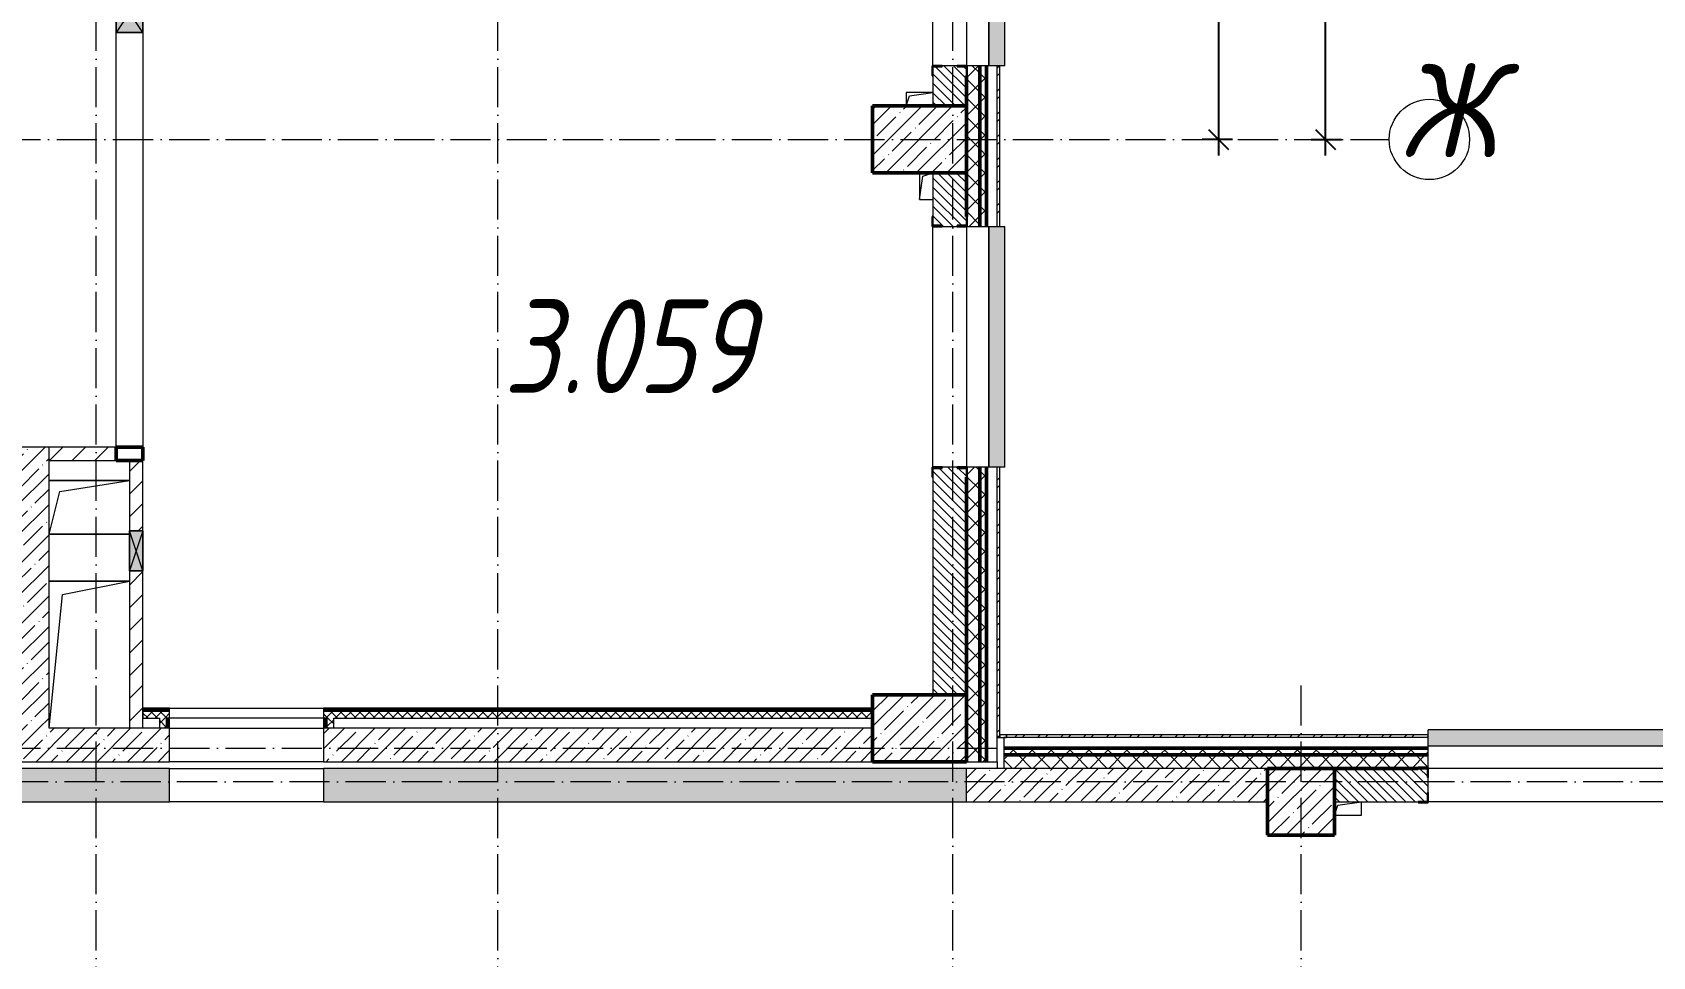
# Model space of a CAD drawing. Header units: millimetres. Extents: x -12989 to 629078, y -109036 to 555275.
# Drawn here: x 540085 to 552185, y -82441 to -75535 of the extents above; entities that cross this region are included whole.
import ezdxf

# ---------------------------------------------------------------- set-up
doc = ezdxf.new("R2010")
doc.units = ezdxf.units.MM
doc.linetypes.add('50_200_ШТРИХ_1Т_ш5_п1_п1_', pattern=[700, 500, -100, 0, -100])
for name, color, linetype, lineweight in [('A-____-____-DIMS', 7, 'Continuous', 9), ('A-DETL-GENF-OTLN', 7, 'Continuous', 9), ('A-FLOR-____-OTLN', 7, 'Continuous', 9), ('A-GENM-____-MCUT', 7, 'Continuous', 25), ('A-GENM-____-OTLN', 7, 'Continuous', 9), ('A-GENM-____-OTLN-1', 7, 'Continuous', 25), ('A-GLAZ-____-OTLN', 7, 'Continuous', 9), ('A-WALL-____-MCUT-1', 7, 'Continuous', 9), ('A-WALL-____-MCUT-2', 7, 'Continuous', 50), ('A-WALL-____-MCUT-3', 7, 'Continuous', 9), ('A-WALL-____-OTLN', 7, 'Continuous', 9), ('A-WALL-____-PATT-1', 7, 'Continuous', 9), ('A-WALL-FNSH-MCUT-1', 7, 'Continuous', 9), ('I-WALL-____-OTLN', 7, 'Continuous', 9), ('S-COLS-____-MCUT', 7, 'Continuous', 50), ('S-COLS-____-OTLN', 7, 'Continuous', 9), ('S-GRID-____-IDEN', 7, 'Continuous', 9), ('S-GRID-____-OTLN-1', 7, '50_200_ШТРИХ_1Т_ш5_п1_п1_', 9), ('Марки помещений', 7, 'Continuous', 9)]:
    doc.layers.add(name, color=color, linetype=linetype, lineweight=lineweight)
doc.layers.add('A-GLAZ-____-OTLN-1', color=7, linetype='Continuous', lineweight=9, true_color=0xc0c0c0)
doc.layers.add('A-WALL-____-PATT-3', color=9, linetype='Continuous', lineweight=9, true_color=0x808080)
doc.styles.add('ISOCPEUR_I', font='isocpeui.ttf', dxfattribs={"width": 0.9, "height": 2.5})
doc.styles.add('ISOCPEUR_I_2', font='isocpeui.ttf', dxfattribs={"width": 0.85, "height": 2.3})
doc.styles.add('ISOCPEUR_I_9', font='isocpeui.ttf', dxfattribs={"width": 0.9, "height": 250})
doc.styles.add('СПДС', font='isocpeur.ttf', dxfattribs={"width": 0.9})
doc.dimstyles.new('ISO-2_5_0_9К_БОЛЬШОЙ_ОСИ', dxfattribs={"dimscale": 304.8, "dimtxt": 248.995294, "dimasz": 0.492126, "dimexe": 0.393701, "dimexo": 0, "dimgap": 0, "dimtad": 1, "dimdec": 0, "dimzin": 0, "dimdsep": 46, "dimtxsty": 'ISOCPEUR_I_9', "dimblk1": 'OBLIQUE', "dimblk2": 'OBLIQUE', "dimsah": 1, "dimcen": 0.09, "dimdle": 0.393701, "dimazin": 0, "dimtfac": 1, "dimtdec": 4, "dimtix": 1, "dimtmove": 0, "dimatfit": 3, "dimfxl": 1, "dimtvp": 1, "dimtolj": 1, "dimtzin": 0, "dimarcsym": 2})
pattern_1 = [(45, (523510.01, -90515.61), (-70.71068, 70.71068), []), (135, (523510.01, -90515.61), (-70.71068, -70.71068), [])]
pattern_2 = [(135, (523510.01, -90515.614), (-35.35534, -35.35534), [])]
pattern_3 = [(45, (523510.01, -90515.61), (-85.53659, 85.53659), []), (45, (523567.03, -90515.61), (-85.53659, 85.53659), [])]
pattern_4 = [(45, (523510.01, -90515.61), (-84.8528, 84.8528), [])]
pattern_5 = [(45, (523510, -90515.61), (-114.04925, 114.04925), []), (45, (523624.06, -90515.61), (-114.04925, 114.04925), [201.612, -40.322, 3.353, -36.97])]
pattern_6 = [(45, (523510.01, -90515.614), (-35.35534, 35.35534), []), (135, (523510.01, -90515.614), (-35.35534, -35.35534), [])]

# ---------------------------------------------------------------- blocks, each defined once
blk = doc.blocks.new('BSC_Колонна _Прямоугольная - 500х500-V118-АР1_План отверстий 3 этажа в осях 1-64_А-ГГ')
at = {"layer": 'S-COLS-____-OTLN'}
h = blk.add_hatch(dxfattribs=at)
h.set_pattern_fill('FP_141', color=256, style=0, pattern_type=2)
h.set_pattern_definition([(45, (-26050, -9231.04), (-114.04925, 114.04925), []), (45, (-25935.95, -9231.04), (-114.04925, 114.04925), [201.613, -40.323, 3.353, -36.97])])
h.paths.add_polyline_path([(-250, -250), (250, -250), (250, 250), (-250, 250)], flags=0)
at = {"layer": 'S-COLS-____-MCUT'}
for p, q in [((250, 250), (-250, 250)), ((-250, 250), (-250, -250)), ((250, -250), (250, 250)), ((-250, -250), (250, -250))]:
    blk.add_line(p, q, dxfattribs=at)
blk = doc.blocks.new('BSC_Колонна _Прямоугольная - 500х700-V123-АР1_План отверстий 3 этажа в осях 1-64_А-ГГ')
at = {"layer": 'S-COLS-____-OTLN'}
h = blk.add_hatch(dxfattribs=at)
h.set_pattern_fill('FP_146', color=256, style=0, pattern_type=2)
h.set_pattern_definition([(315, (-9781.04, 23200), (114.0493, 114.0493), []), (315, (-9781.04, 23085.95), (114.0493, 114.0493), [201.613, -40.323, 3.353, -36.97])])
h.paths.add_polyline_path([(-250, 350), (-250, -350), (250, -350), (250, 350)], flags=0)
at = {"layer": 'S-COLS-____-MCUT'}
for p, q in [((250, 350), (-250, 350)), ((-250, 350), (-250, -350)), ((250, -350), (250, 350)), ((-250, -350), (250, -350))]:
    blk.add_line(p, q, dxfattribs=at)
blk = doc.blocks.new('BSC_Колонна _Прямоугольная - 500х700-V130-АР1_План отверстий 3 этажа в осях 1-64_А-ГГ')
at = {"layer": 'S-COLS-____-OTLN'}
h = blk.add_hatch(dxfattribs=at)
h.set_pattern_fill('FP_153', color=256, style=0, pattern_type=2)
h.set_pattern_definition([(315, (-14181.04, 23200), (114.04925, 114.04925), []), (315, (-14181.04, 23085.95), (114.04925, 114.04925), [201.613, -40.323, 3.353, -36.97])])
h.paths.add_polyline_path([(-250, 350), (-250, -350), (250, -350), (250, 350)], flags=0)
at = {"layer": 'S-COLS-____-MCUT'}
for p, q in [((250, 350), (-250, 350)), ((-250, 350), (-250, -350)), ((250, -350), (250, 350)), ((-250, -350), (250, -350))]:
    blk.add_line(p, q, dxfattribs=at)
blk = doc.blocks.new('Отлив_СКБ - Отлив витража_120_НВФ-31885687-АР1_План отверстий 3 этажа в осях 1-64_А-ГГ')
at = {"layer": 'A-GLAZ-____-OTLN-1'}
for points in [[(0, 0), (0, -2), (1800, -2), (1800, 0), (534, 0)], [(0, -2), (0, -120), (1800, -120), (1800, -2), (534, -2)]]:
    blk.add_hatch(color=256, dxfattribs=at).paths.add_polyline_path(points, flags=0)
at = {"layer": 'A-GLAZ-____-OTLN'}
for p, q in [((0, 0), (1800, 0)), ((1800, -2), (0, -2)), ((0, -120), (0, -83)), ((0, -120), (1800, -120)), ((1800, -83), (1800, -120))]:
    blk.add_line(p, q, dxfattribs=at)
blk = doc.blocks.new('Фахверк_СКБ_Уголок - 250_2700-27497298-АР1_План отверстий 3 этажа в осях 1-64_А-ГГ')
at = {"layer": 'A-GENM-____-MCUT'}
for p, q in [((200, 181), (125, 181)), ((125, 181), (125, 106)), ((131, 106), (131, 175)), ((131, 175), (200, 175)), ((200, 175), (200, 181)), ((125, 106), (131, 106)), ((131, -6), (125, -6)), ((125, -6), (125, -81)), ((125, -81), (200, -81)), ((131, -75), (131, -6)), ((200, -75), (131, -75)), ((200, -81), (200, -75))]:
    blk.add_line(p, q, dxfattribs=at)
blk = doc.blocks.new('AR_Отверстие прямоугольное _в плите_ - AR_Отверстие прямоугольное _в плите_-V181-АР1_План отверстий 3 этажа в осях 1-64_А-ГГ')
at = {"layer": 'A-GENM-____-OTLN'}
for p, q in [((-100, -50), (-75, 25)), ((-75, 25), (100, 50)), ((100, -50), (100, 50)), ((-100, -50), (100, -50))]:
    blk.add_line(p, q, dxfattribs=at)
blk = doc.blocks.new('AR_Отверстие прямоугольное _в плите_ - AR_Отверстие прямоугольное _в плите_-30510803-АР1_План отверстий 3 этажа в осях 1-64_А-ГГ')
at = {"layer": 'A-GENM-____-OTLN'}
for p, q in [((-50, 100), (-50, -100)), ((-50, -100), (-25, 75)), ((-25, 75), (50, 100)), ((-50, -100), (50, -100))]:
    blk.add_line(p, q, dxfattribs=at)
blk = doc.blocks.new('AR_Отверстие прямоугольное _в плите_ - AR_Отверстие прямоугольное _в плите_-30510907-АР1_План отверстий 3 этажа в осях 1-64_А-ГГ')
at = {"layer": 'A-GENM-____-OTLN'}
for p, q in [((100, 50), (-100, 50)), ((-100, 50), (-100, -50)), ((-100, -50), (-75, 25)), ((-75, 25), (100, 50))]:
    blk.add_line(p, q, dxfattribs=at)
blk = doc.blocks.new('AR_Отверстие прямоугольное _в плите_ - AR_Отверстие прямоугольное _в плите_-V186-АР1_План отверстий 3 этажа в осях 1-64_А-ГГ')
at = {"layer": 'A-GENM-____-OTLN'}
for p, q in [((300, 550), (-300, 550)), ((-200, 450), (300, 550)), ((-300, -550), (-200, 450))]:
    blk.add_line(p, q, dxfattribs=at)
blk = doc.blocks.new('AR_Отверстие прямоугольное _в плите_ - AR_Отверстие прямоугольное _в плите_-30552531-АР1_План отверстий 3 этажа в осях 1-64_А-ГГ')
at = {"layer": 'A-GENM-____-OTLN'}
for p, q in [((300, 200), (-300, 200)), ((-220, 120), (300, 200)), ((-300, -200), (-220, 120)), ((-300, -200), (300, -200))]:
    blk.add_line(p, q, dxfattribs=at)
blk = doc.blocks.new('Стены 9 - Стены 4-31627981-АР1_План отверстий 3 этажа в осях 1-64_А-ГГ')
at = {"layer": 'A-WALL-____-MCUT-3'}
for p, q in [((23850, 9731), (23800, 9731)), ((23800, 9731), (23800, 9711)), ((23800, 9711), (23850, 9711)), ((23850, 9711), (23850, 9731))]:
    blk.add_line(p, q, dxfattribs=at)
blk = doc.blocks.new('BSC_Колонна _Прямоугольная1 - 200х100 _металл_-35191367-АР1_План отверстий 3 этажа в осях 1-64_А-ГГ')
at = {"layer": 'S-COLS-____-MCUT'}
for p, q in [((100, 50), (-100, 50)), ((-100, 50), (-100, -50)), ((100, -50), (100, 50)), ((-100, -50), (100, -50))]:
    blk.add_line(p, q, dxfattribs=at)
blk = doc.blocks.new('AR_Отверстие прямоугольное _в стене__БезПР - AR_Отверстие прямоугольное _в стене__БезПР-36899507-АР1_План отверстий 3 этажа в осях 1-64_А-ГГ')
at = {"layer": 'A-GLAZ-____-OTLN'}
blk.add_hatch(color=256, dxfattribs=at).paths.add_polyline_path([(150, -100), (150, 100), (-150, 100), (-150, -100)], flags=0)
at = {"layer": 'A-DETL-GENF-OTLN'}
for p, q in [((-150, -100), (-150, 100)), ((-150, 100), (150, 100)), ((150, 100), (-150, -100)), ((-150, 100), (150, -100)), ((150, 100), (-150, 100)), ((-150, 100), (-150, -100)), ((150, 100), (150, -100)), ((150, -100), (150, 100)), ((150, -100), (-150, -100)), ((-150, -100), (150, -100))]:
    blk.add_line(p, q, dxfattribs=at)
at = {"layer": 'A-GLAZ-____-OTLN'}
blk.add_line((150, 100), (-150, 100), dxfattribs=at)
blk = doc.blocks.new('AR_Отверстие прямоугольное _в стене__БезПР - AR_Отверстие прямоугольное _в стене__БезПР-36899564-АР1_План отверстий 3 этажа в осях 1-64_А-ГГ')
at = {"layer": 'A-GLAZ-____-OTLN'}
blk.add_hatch(color=256, dxfattribs=at).paths.add_polyline_path([(150, 50), (-150, 50), (-150, -50), (150, -50)], flags=0)
at = {"layer": 'A-DETL-GENF-OTLN'}
for p, q in [((-150, -50), (-150, 50)), ((-150, 50), (150, 50)), ((150, 50), (-150, -50)), ((-150, 50), (150, -50)), ((150, 50), (-150, 50)), ((-150, 50), (-150, -50)), ((150, 50), (150, -50)), ((150, -50), (150, 50)), ((150, -50), (-150, -50)), ((-150, -50), (150, -50))]:
    blk.add_line(p, q, dxfattribs=at)
at = {"layer": 'A-GLAZ-____-OTLN'}
blk.add_line((150, 50), (-150, 50), dxfattribs=at)
blk = doc.blocks.new('Ось сетки - Круг_Ø6_00__ISO-2_5_0_9K_-25732049-АР1_План отверстий 3 этажа в осях 1-64_А-ГГ')
at = {"layer": 'S-GRID-____-IDEN'}
blk.add_circle((0, 0), 3, dxfattribs=at)
blk = doc.blocks.new('_Oblique')
at = {"color": 0, "linetype": 'ByBlock', "lineweight": -2}
blk.add_line((-0.5, -0.5), (0.5, 0.5), dxfattribs=at)
blk = doc.blocks.new('*D2992')
at = {"layer": 'A-____-____-DIMS', "color": 0, "lineweight": -2, "transparency": 16777216}
for p, q in [((309203, -69262), (309203, -72802)), ((309309, -69382), (309083, -69382)), ((309309, -72682), (309083, -72682))]:
    blk.add_line(p, q, dxfattribs=at)
at = {"layer": 'Defpoints', "color": 0, "transparency": 16777216}
for p in [(309309, -69382), (309203, -72682), (309309, -72682)]:
    blk.add_point(p, dxfattribs=at)
at = {"layer": 'A-____-____-DIMS', "color": 0, "lineweight": -2, "transparency": 16777216, "xscale": 150, "yscale": 150, "zscale": 150}
for p, rotation in [((309203, -69382), 90), ((309203, -72682), 270)]:
    blk.add_blockref('_Oblique', p, dxfattribs=dict(at, rotation=rotation))
at = {"layer": 'A-____-____-DIMS', "color": 0, "transparency": 16777216, "insert": (308929, -71032), "char_height": 548.6, "attachment_point": 5, "rotation": 90, "style": 'СПДС'}
blk.add_mtext('\\A1;3300', dxfattribs=at)
blk = doc.blocks.new('*D2993')
at = {"layer": 'A-____-____-DIMS', "color": 0, "lineweight": -2, "transparency": 16777216}
for p, q in [((310003, -72802), (310003, -39112)), ((309897, -39232), (310123, -39232)), ((309897, -72682), (310123, -72682))]:
    blk.add_line(p, q, dxfattribs=at)
at = {"layer": 'Defpoints', "color": 0, "transparency": 16777216}
for p in [(309897, -39232), (310003, -39232), (309897, -72682)]:
    blk.add_point(p, dxfattribs=at)
at = {"layer": 'A-____-____-DIMS', "color": 0, "lineweight": -2, "transparency": 16777216, "xscale": 150, "yscale": 150, "zscale": 150}
for p, rotation in [((310003, -39232), 90), ((310003, -72682), 270)]:
    blk.add_blockref('_Oblique', p, dxfattribs=dict(at, rotation=rotation))
at = {"layer": 'A-____-____-DIMS', "color": 0, "transparency": 16777216, "insert": (309729, -55957), "char_height": 548.6, "attachment_point": 5, "rotation": 90, "style": 'СПДС'}
blk.add_mtext('\\A1;33450', dxfattribs=at)
blk = doc.blocks.new('3эт')
at = {"layer": 'S-GRID-____-OTLN-1', "color": 251, "ltscale": 0.6, "true_color": 0x636466}
for p, q in [((300820.7, -91346.1), (300820.7, -36982.5)), ((303820.7, -91346.1), (303820.7, -36982.5)), ((307220.7, -91346.1), (307220.7, -36982.5)), ((279101.9, -72682.4), (310478.4, -72682.4)), ((309820.7, -91346.1), (309820.7, -76712.9)), ((279101.9, -77232.4), (307641.3, -77232.4)), ((387845.1, -77482.4), (279340.9, -77482.4))]:
    blk.add_line(p, q, dxfattribs=at)
at = {"layer": 'S-GRID-____-IDEN', "insert": (310559.4, -72114.8), "char_height": 700, "width": 281.392, "attachment_point": 1, "style": 'ISOCPEUR_I'}
blk.add_mtext('\\fISOCPEUR|b0|i1|c204|p34|;\\W.9;Ж', dxfattribs=at)
at = {"layer": 'A-____-____-DIMS'}
for base, p1, p2, override, picture, middle in [((310003.2, -39232.4), (309897.2, -72682.4), (309897.2, -39232.4), {"dimtxt": 1.8, "dimpost": '<>', "dimtxsty": 'СПДС', "dimfxl": 33450}, '*D2993', (309728.9, -55957.4)), ((309203.2, -72682.4), (309309.3, -69382.4), (309309.3, -72682.4), {"dimtxt": 1.8, "dimpost": '<>', "dimtxsty": 'СПДС', "dimfxl": 3300}, '*D2992', (308928.9, -71032.4))]:
    dim = blk.add_linear_dim(base=base, p1=p1, p2=p2, angle=90, dimstyle='ISO-2_5_0_9К_БОЛЬШОЙ_ОСИ', override=override, dxfattribs=at)
    dim.commit()
    dim.dimension.update_dxf_attribs({"geometry": picture, "text_midpoint": middle})

msp = doc.modelspace()

# ---------------------------------------------------------------- hatches: boundary and pattern name
at = {"layer": 'A-WALL-____-PATT-1'}
h = msp.add_hatch(dxfattribs=at)
h.set_pattern_fill('FP_1', color=256, style=0, pattern_type=2)
h.set_pattern_definition(pattern_1)
h.paths.add_polyline_path([(547160.0077, -80984.5723), (547160.0077, -78784.5723), (547066.0077, -78784.5723), (547066.0077, -78859.5723), (547060.0077, -78859.5723), (547060.0077, -80984.5723)], flags=0)
h.paths.add_polyline_path([(547160.0077, -76984.5723), (547160.0077, -75784.5723), (547066.0077, -75784.5723), (547066.0077, -75859.5723), (547060.0077, -75859.5723), (547060.0077, -76909.5723), (547066.0077, -76909.5723), (547066.0077, -76984.5723)], flags=0)
h.paths.add_polyline_path([(547160.0077, -73984.5723), (547160.0077, -72784.5723), (547060.0077, -72784.5723), (547060.0077, -73909.5723), (547066.0077, -73909.5723), (547066.0077, -73984.5723)], flags=0)
h.paths.add_polyline_path([(547160.0077, -70984.5723), (547160.0077, -69784.5723), (547066.0077, -69784.5723), (547066.0077, -69859.5723), (547060.0077, -69859.5723), (547060.0077, -70909.5723), (547066.0077, -70909.5723), (547066.0077, -70984.5723)], flags=0)
h.paths.add_polyline_path([(547060.0077, -67984.5723), (547160.0077, -67984.5723), (547160.0077, -66784.5723), (547066.0077, -66784.5723), (547066.0077, -66859.5723), (547060.0077, -66859.5723), (547060.0077, -67484.5723)], flags=0)
h.paths.add_polyline_path([(547066.0077, -64984.5723), (547160.0077, -64984.5723), (547160.0077, -63784.5723), (547060.0077, -63784.5723), (547060.0077, -64909.5723), (547066.0077, -64909.5723), (547066.0077, -64978.5723)], flags=0)
h.paths.add_polyline_path([(547066.0077, -61984.5723), (547160.0077, -61984.5723), (547160.0077, -60784.5723), (547066.0077, -60784.5723), (547066.0077, -60859.5723), (547060.0077, -60859.5723), (547060.0077, -61909.5723), (547066.0077, -61909.5723), (547066.0077, -61978.5723)], flags=0)
h.paths.add_polyline_path([(547066.0077, -58984.5723), (547160.0077, -58984.5723), (547160.0077, -57784.5723), (547060.0077, -57784.5723), (547060.0077, -58909.5723), (547066.0077, -58909.5723), (547066.0077, -58978.5723)], flags=0)
h.paths.add_polyline_path([(547160.0077, -55984.5723), (547160.0077, -54784.5723), (547066.0077, -54784.5723), (547066.0077, -54859.5723), (547060.0077, -54859.5723), (547060.0077, -55909.5723), (547066.0077, -55909.5723), (547066.0077, -55984.5723)], flags=0)
h.paths.add_polyline_path([(547066.0077, -52984.5723), (547160.0077, -52984.5723), (547160.0077, -51784.5723), (547060.0077, -51784.5723), (547060.0077, -52909.5723), (547066.0077, -52909.5723), (547066.0077, -52978.5723)], flags=0)
h.paths.add_polyline_path([(547160.0077, -49984.5723), (547160.0077, -48734.5723), (547066.0077, -48734.5723), (547066.0077, -48809.5723), (547060.0077, -48809.5723), (547060.0077, -49909.5723), (547066.0077, -49909.5723), (547066.0077, -49984.5723)], flags=0)
h.paths.add_polyline_path([(547160.0077, -46934.5723), (547160.0077, -42784.5723), (547060.0077, -42784.5723), (547060.0077, -46934.5723)], flags=0)
h = msp.add_hatch(dxfattribs=at)
h.set_pattern_fill('FP_1', color=256, style=0, pattern_type=2)
h.set_pattern_definition(pattern_1)
h.paths.add_polyline_path([(547210.0077, -80984.5723), (547210.0077, -78784.5723), (547160.0077, -78784.5723), (547160.0077, -80984.5723)], flags=0)
h.paths.add_polyline_path([(547210.0077, -76984.5723), (547210.0077, -75784.5723), (547160.0077, -75784.5723), (547160.0077, -76984.5723)], flags=0)
h.paths.add_polyline_path([(547210.0077, -73984.5723), (547210.0077, -72784.5723), (547160.0077, -72784.5723), (547160.0077, -73984.5723)], flags=0)
h.paths.add_polyline_path([(547210.0077, -70984.5723), (547210.0077, -69784.5723), (547160.0077, -69784.5723), (547160.0077, -70984.5723)], flags=0)
h.paths.add_polyline_path([(547210.0077, -67984.5723), (547210.0077, -66784.5723), (547160.0077, -66784.5723), (547160.0077, -67984.5723)], flags=0)
h.paths.add_polyline_path([(547160.0077, -64984.5723), (547210.0077, -64984.5723), (547210.0077, -63784.5723), (547160.0077, -63784.5723), (547160.0077, -63980.6497)], flags=0)
h.paths.add_polyline_path([(547160.0077, -61984.5723), (547210.0077, -61984.5723), (547210.0077, -60784.5723), (547160.0077, -60784.5723)], flags=0)
h.paths.add_polyline_path([(547210.0077, -58984.5723), (547210.0077, -57784.5723), (547160.0077, -57784.5723), (547160.0077, -58984.5723)], flags=0)
h.paths.add_polyline_path([(547160.0077, -55984.5723), (547210.0077, -55984.5723), (547210.0077, -54784.5723), (547160.0077, -54784.5723), (547160.0077, -55380.346)], flags=0)
h.paths.add_polyline_path([(547160.0077, -52984.5723), (547210.0077, -52984.5723), (547210.0077, -51784.5723), (547160.0077, -51784.5723), (547160.0077, -51940.2245)], flags=0)
h.paths.add_polyline_path([(547210.0077, -49984.5723), (547210.0077, -48734.5723), (547160.0077, -48734.5723), (547160.0077, -49984.5723)], flags=0)
h.paths.add_polyline_path([(547210.0077, -46934.5723), (547210.0077, -42784.5723), (547160.0077, -42784.5723), (547160.0077, -46934.5723)], flags=0)
h = msp.add_hatch(dxfattribs=at)
h.set_pattern_fill('FP_3', color=256, style=0, pattern_type=2)
h.set_pattern_definition(pattern_3)
h.paths.add_polyline_path([(547290.0077, -80794.5723), (547310.0077, -80794.5723), (547310.0077, -78784.5723), (547290.0077, -78784.5723), (547290.0077, -80751.2421)], flags=0)
h.paths.add_polyline_path([(547310.0077, -76984.5723), (547310.0077, -75784.5723), (547290.0077, -75784.5723), (547290.0077, -76984.5723)], flags=0)
h.paths.add_polyline_path([(547310.0077, -73984.5723), (547310.0077, -72784.5723), (547290.0077, -72784.5723), (547290.0077, -73984.5723)], flags=0)
h.paths.add_polyline_path([(547310.0077, -70984.5723), (547310.0077, -69784.5723), (547290.0077, -69784.5723), (547290.0077, -70984.5723)], flags=0)
h.paths.add_polyline_path([(547290.0077, -67984.5723), (547310.0077, -67984.5723), (547310.0077, -66784.5723), (547290.0077, -66784.5723)], flags=0)
h.paths.add_polyline_path([(547310.0077, -64984.5723), (547310.0077, -63784.5723), (547290.0077, -63784.5723), (547290.0077, -64984.5723)], flags=0)
h.paths.add_polyline_path([(547310.0077, -61984.5723), (547310.0077, -60784.5723), (547290.0077, -60784.5723), (547290.0077, -61984.5723)], flags=0)
h.paths.add_polyline_path([(547290.0077, -58984.5723), (547310.0077, -58984.5723), (547310.0077, -57784.5723), (547290.0077, -57784.5723), (547290.0077, -58820.4675)], flags=0)
h.paths.add_polyline_path([(547310.0077, -55984.5723), (547310.0077, -54784.5723), (547290.0077, -54784.5723), (547290.0077, -55984.5723)], flags=0)
h.paths.add_polyline_path([(547310.0077, -52984.5723), (547310.0077, -51784.5723), (547290.0077, -51784.5723), (547290.0077, -52984.5723)], flags=0)
h.paths.add_polyline_path([(547290.0077, -49984.5723), (547310.0077, -49984.5723), (547310.0077, -48964.5723), (547290.0077, -48964.5723), (547290.0077, -49360.1333)], flags=0)
h = msp.add_hatch(dxfattribs=at)
h.set_pattern_fill('FP_6', color=256, style=0, pattern_type=2)
h.set_pattern_definition(pattern_2)
h.paths.add_polyline_path([(546810.0077, -76084.5723), (547060.0077, -76084.5723), (547060.0077, -75790.5723), (546991.0077, -75790.5723), (546991.0077, -75784.5723), (546879.0077, -75784.5723), (546879.0077, -75790.5723), (546810.0077, -75790.5723), (546810.0077, -76021.075)], flags=0)
h.paths.add_polyline_path([(546991.0077, -73984.5723), (546991.0077, -73978.5723), (547060.0077, -73978.5723), (547060.0077, -73284.5723), (546810.0077, -73284.5723), (546810.0077, -73978.5723), (546879.0077, -73978.5723), (546879.0077, -73984.5723)], flags=0)
h = msp.add_hatch(dxfattribs=at)
h.set_pattern_fill('FP_6', color=256, style=0, pattern_type=2)
h.set_pattern_definition(pattern_2)
h.paths.add_polyline_path([(546915.2326, -80484.5723), (547060.0077, -80484.5723), (547060.0077, -78790.5723), (546991.0077, -78790.5723), (546991.0077, -78784.5723), (546879.0077, -78784.5723), (546879.0077, -78790.5723), (546810.0077, -78790.5723), (546810.0077, -80484.5723)], flags=0)
h.paths.add_polyline_path([(546991.0077, -76984.5723), (546991.0077, -76978.5723), (547060.0077, -76978.5723), (547060.0077, -76584.5723), (546810.0077, -76584.5723), (546810.0077, -76978.5723), (546879.0077, -76978.5723), (546879.0077, -76984.5723)], flags=0)
h = msp.add_hatch(dxfattribs=at)
h.set_pattern_fill('FP_38', color=256, style=0, pattern_type=2)
h.set_pattern_definition(pattern_5)
h.paths.add_polyline_path([(540210.0077, -80734.5723), (540210.0077, -78634.5723), (539960.0077, -78634.5723), (539960.0077, -80734.5723)], flags=0)
h = msp.add_hatch(dxfattribs=at)
h.set_pattern_fill('FP_4', color=256, style=0, pattern_type=2)
h.set_pattern_definition(pattern_4)
h.paths.add_polyline_path([(540710.0077, -78734.5723), (540710.0077, -78634.5723), (540210.0077, -78634.5723), (540210.0077, -78734.5723)], flags=0)
h = msp.add_hatch(dxfattribs=at)
h.set_pattern_fill('FP_4', color=256, style=0, pattern_type=2)
h.set_pattern_definition(pattern_4)
h.paths.add_polyline_path([(540810.0077, -80734.5723), (540910.0077, -80734.5723), (540910.0077, -79559.5723), (540810.0077, -79559.5723)], flags=0)
h.paths.add_polyline_path([(540810.0077, -79259.5723), (540910.0077, -79259.5723), (540910.0077, -78734.5723), (540810.0077, -78734.5723)], flags=0)
h = msp.add_hatch(dxfattribs=at)
h.set_pattern_fill('FP_38', color=256, style=0, pattern_type=2)
h.set_pattern_definition(pattern_5)
h.paths.add_polyline_path([(546360.0077, -80984.5723), (546360.0077, -80734.5723), (542260.0077, -80734.5723), (542260.0077, -80984.5723), (544705.9022, -80984.5723)], flags=0)
h.paths.add_polyline_path([(541110.0077, -80984.5723), (541110.0077, -80734.5723), (533610.0077, -80734.5723), (533610.0077, -80984.5723), (540287.2415, -80984.5723)], flags=0)
h = msp.add_hatch(dxfattribs=at)
h.set_pattern_fill('FP_3', color=256, style=0, pattern_type=2)
h.set_pattern_definition(pattern_3)
h.paths.add_polyline_path([(561825.0077, -80804.5723), (561825.0077, -80784.5723), (561310.0077, -80784.5723), (561310.0077, -80804.5723)], flags=0)
h.paths.add_polyline_path([(558310.0077, -80804.5723), (559510.0077, -80804.5723), (559510.0077, -80784.5723), (558310.0077, -80784.5723)], flags=0)
h.paths.add_polyline_path([(556510.0077, -80804.5723), (556510.0077, -80784.5723), (555310.0077, -80784.5723), (555310.6879, -80804.5723)], flags=0)
h.paths.add_polyline_path([(553510.0077, -80804.5723), (553510.0077, -80784.5723), (552310.0077, -80784.5723), (552310.0077, -80804.5723)], flags=0)
h.paths.add_polyline_path([(550510.0077, -80804.5723), (550510.0077, -80784.5723), (547360.0077, -80784.5723), (547360.0077, -80804.5723), (548240.8308, -80804.5723)], flags=0)
h = msp.add_hatch(dxfattribs=at)
h.set_pattern_fill('FP_1', color=256, style=0, pattern_type=2)
h.set_pattern_definition(pattern_1)
h.paths.add_polyline_path([(597860.0077, -80934.5723), (597860.0077, -80884.5723), (591510.0077, -80884.5723), (591510.0077, -80934.5723), (597729.8308, -80934.5723)], flags=0)
h.paths.add_polyline_path([(583590.1165, -80934.5723), (583710.0077, -80934.5723), (583710.0077, -80884.5723), (582510.0077, -80884.5723), (582510.0077, -80934.5723)], flags=0)
h.paths.add_polyline_path([(580710.0077, -80934.5723), (580710.0077, -80884.5723), (579510.0077, -80884.5723), (579510.0077, -80934.5723), (580055.188, -80934.5723)], flags=0)
h.paths.add_polyline_path([(577710.0077, -80934.5723), (577710.0077, -80884.5723), (576510.0077, -80884.5723), (576510.0077, -80934.5723), (576520.2594, -80934.5723)], flags=0)
h.paths.add_polyline_path([(574710.0077, -80934.5723), (574710.0077, -80884.5723), (573510.0077, -80884.5723), (573510.0077, -80934.5723)], flags=0)
h.paths.add_polyline_path([(570510.0077, -80934.5723), (571710.0077, -80934.5723), (571710.0077, -80884.5723), (570510.0077, -80884.5723)], flags=0)
h.paths.add_polyline_path([(568710.0077, -80934.5723), (568710.0077, -80884.5723), (567510.0077, -80884.5723), (567510.0077, -80934.5723), (567682.938, -80934.5723)], flags=0)
h.paths.add_polyline_path([(565710.0077, -80934.5723), (565710.0077, -80884.5723), (564510.0077, -80884.5723), (564510.0077, -80934.5723)], flags=0)
h.paths.add_polyline_path([(562380.5451, -80934.5723), (562710.0077, -80934.5723), (562710.0077, -80884.5723), (561310.0077, -80884.5723), (561310.0077, -80934.5723)], flags=0)
h.paths.add_polyline_path([(558310.0077, -80934.5723), (559510.0077, -80934.5723), (559510.0077, -80884.5723), (558310.0077, -80884.5723)], flags=0)
h.paths.add_polyline_path([(556510.0077, -80934.5723), (556510.0077, -80884.5723), (555310.0077, -80884.5723), (555310.6879, -80934.5723)], flags=0)
h.paths.add_polyline_path([(553510.0077, -80934.5723), (553510.0077, -80884.5723), (552310.0077, -80884.5723), (552310.0077, -80934.5723)], flags=0)
h.paths.add_polyline_path([(550510.0077, -80934.5723), (550510.0077, -80884.5723), (547340.0077, -80884.5723), (547340.0077, -80934.5723), (548240.8308, -80934.5723)], flags=0)
h = msp.add_hatch(dxfattribs=at)
h.set_pattern_fill('FP_1', color=256, style=0, pattern_type=2)
h.set_pattern_definition(pattern_1)
h.paths.add_polyline_path([(597860.0077, -81034.5723), (597860.0077, -80934.5723), (591510.0077, -80934.5723), (591510.0077, -81028.5723), (591585.0077, -81028.5723), (591585.0077, -81034.5723), (597729.8308, -81034.5723)], flags=0)
h.paths.add_polyline_path([(583590.1165, -81034.5723), (583635.0077, -81034.5723), (583635.0077, -81028.5723), (583710.0077, -81028.5723), (583710.0077, -80934.5723), (582510.0077, -80934.5723), (582510.0077, -81028.5723), (582585.0077, -81028.5723), (582585.0077, -81034.5723), (583360.0077, -81034.5723)], flags=0)
h.paths.add_polyline_path([(580635.0077, -81034.5723), (580635.0077, -81028.5723), (580710.0077, -81028.5723), (580710.0077, -80934.5723), (579510.0077, -80934.5723), (579510.0077, -81028.5723), (579585.0077, -81028.5723), (579585.0077, -81034.5723), (580055.188, -81034.5723)], flags=0)
h.paths.add_polyline_path([(577635.0077, -81034.5723), (577635.0077, -81028.5723), (577710.0077, -81028.5723), (577710.0077, -80934.5723), (576510.0077, -80934.5723), (576510.0077, -81028.5723), (576585.0077, -81028.5723), (576585.0077, -81034.5723), (577360.0077, -81034.5723)], flags=0)
h.paths.add_polyline_path([(574635.0077, -81034.5723), (574635.0077, -81028.5723), (574710.0077, -81028.5723), (574710.0077, -80934.5723), (573510.0077, -80934.5723), (573510.0077, -81028.5723), (573585.0077, -81028.5723), (573585.0077, -81034.5723), (573860.0077, -81034.5723)], flags=0)
h.paths.add_polyline_path([(571635.0077, -81034.5723), (571635.0077, -81028.5723), (571710.0077, -81028.5723), (571710.0077, -80934.5723), (570510.0077, -80934.5723), (570510.0077, -81028.5723), (570585.0077, -81028.5723), (570585.0077, -81034.5723), (571217.8665, -81034.5723)], flags=0)
h.paths.add_polyline_path([(567585.0077, -81034.5723), (568635.0077, -81034.5723), (568635.0077, -81028.5723), (568710.0077, -81028.5723), (568710.0077, -80934.5723), (567510.0077, -80934.5723), (567510.0077, -81028.5723), (567585.0077, -81028.5723)], flags=0)
h.paths.add_polyline_path([(564860.0077, -81034.5723), (565635.0077, -81034.5723), (565635.0077, -81028.5723), (565710.0077, -81028.5723), (565710.0077, -80934.5723), (564510.0077, -80934.5723), (564510.0077, -81028.5723), (564585.0077, -81028.5723), (564585.0077, -81034.5723)], flags=0)
h.paths.add_polyline_path([(562380.5451, -81034.5723), (562635.0077, -81034.5723), (562635.0077, -81028.5723), (562710.0077, -81028.5723), (562710.0077, -80934.5723), (561310.0077, -80934.5723), (561310.0077, -81034.5723), (562360.0077, -81034.5723)], flags=0)
h.paths.add_polyline_path([(558845.6165, -81034.5723), (559435.0077, -81034.5723), (559435.0077, -81028.5723), (559510.0077, -81028.5723), (559510.0077, -80934.5723), (558310.0077, -80934.5723), (558310.0077, -81034.5723), (558810.0077, -81034.5723)], flags=0)
h.paths.add_polyline_path([(556435.0077, -81034.5723), (556435.0077, -81028.5723), (556510.0077, -81028.5723), (556510.0077, -80934.5723), (555310.0077, -80934.5723), (555310.6879, -81028.5723), (555385.0077, -81028.5723), (555385.0077, -81034.5723)], flags=0)
h.paths.add_polyline_path([(553435.0077, -81034.5723), (553435.0077, -81028.5723), (553510.0077, -81028.5723), (553510.0077, -80934.5723), (552310.0077, -80934.5723), (552310.0077, -81034.5723), (552810.0077, -81034.5723)], flags=0)
h.paths.add_polyline_path([(550435.0077, -81034.5723), (550435.0077, -81028.5723), (550510.0077, -81028.5723), (550510.0077, -80934.5723), (547340.0077, -80934.5723), (547340.0077, -81034.5723), (549810.0077, -81034.5723)], flags=0)
h = msp.add_hatch(dxfattribs=at)
h.set_pattern_fill('FP_38', color=256, style=0, pattern_type=2)
h.set_pattern_definition(pattern_5)
h.paths.add_polyline_path([(546473.3665, -81284.5723), (547060.0077, -81284.5723), (547060.0077, -81034.5723), (542260.0077, -81034.5723), (542260.0077, -81284.5723), (544705.9022, -81284.5723)], flags=0)
h.paths.add_polyline_path([(541110.0077, -81284.5723), (541110.0077, -81034.5723), (533110.0077, -81034.5723), (533110.0077, -81284.5723), (536715.3361, -81284.5723), (536715.3361, -81238.823), (536802.0726, -81238.823), (536802.0726, -81284.5723), (539403.5094, -81284.5723)], flags=0)
h.paths.add_polyline_path([(529110.0077, -81284.5723), (529110.0077, -81034.5723), (521560.0077, -81034.5723), (521560.0077, -81284.5723), (528798.7236, -81284.5723)], flags=0)
h = msp.add_hatch(dxfattribs=at)
h.set_pattern_fill('FP_38', color=256, style=0, pattern_type=2)
h.set_pattern_definition(pattern_5)
h.paths.add_polyline_path([(549310.0077, -81284.5723), (549310.0077, -81034.5723), (547060.0077, -81034.5723), (547060.0077, -81284.5723), (548240.8308, -81284.5723)], flags=0)
h = msp.add_hatch(dxfattribs=at)
h.set_pattern_fill('FP_6', color=256, style=0, pattern_type=2)
h.set_pattern_definition(pattern_2)
h.paths.add_polyline_path([(550435.0077, -81284.5723), (550504.0077, -81284.5723), (550504.0077, -81215.5723), (550510.0077, -81215.5723), (550510.0077, -81103.5723), (550504.0077, -81103.5723), (550504.0077, -81034.5723), (549810.0077, -81034.5723), (549810.0077, -81284.5723)], flags=0)
at = {"layer": 'A-WALL-____-PATT-3'}
h = msp.add_hatch(dxfattribs=at)
h.set_pattern_fill('FP_7', color=256, style=0, pattern_type=2)
h.set_pattern_definition(pattern_6)
h.paths.add_polyline_path([(546360.0077, -80659.5723), (546360.0077, -80609.5723), (542260.0077, -80609.5723), (542260.0077, -80659.5723), (544705.9022, -80659.5723)], flags=0)
h.paths.add_polyline_path([(540910.0077, -80659.5723), (541110.0077, -80659.5723), (541110.0077, -80609.5723), (540910.0077, -80609.5723)], flags=0)
h = msp.add_hatch(dxfattribs=at)
h.set_pattern_fill('FP_7', color=256, style=0, pattern_type=2)
h.set_pattern_definition(pattern_6)
h.paths.add_polyline_path([(541085.0077, -80734.5723), (541085.0077, -80659.5723), (541035.0077, -80659.5723), (541035.0077, -80734.5723)], flags=0)
h = msp.add_hatch(dxfattribs=at)
h.set_pattern_fill('FP_7', color=256, style=0, pattern_type=2)
h.set_pattern_definition(pattern_6)
h.paths.add_polyline_path([(542335.0077, -80734.5723), (542335.0077, -80659.5723), (542285.0077, -80659.5723), (542285.0077, -80734.5723)], flags=0)

# ---------------------------------------------------------------- linework, layer by layer
at = {"layer": 'A-FLOR-____-OTLN'}
for p, q in [((540210.0077, -78884.5723), (540810.0077, -78884.5723)), ((540810.0077, -79284.5723), (540210.0077, -79284.5723)), ((540210.0077, -79634.5723), (540810.0077, -79634.5723))]:
    msp.add_line(p, q, dxfattribs=at)
at = {"layer": 'A-WALL-____-MCUT-1'}
for p, q in [((540210.0077, -78634.5723), (539960.0077, -78634.5723)), ((540210.0077, -80734.5723), (540210.0077, -78634.5723)), ((541110.0077, -80734.5723), (540210.0077, -80734.5723)), ((541110.0077, -80984.5723), (541110.0077, -80734.5723)), ((546360.0077, -80734.5723), (542260.0077, -80734.5723)), ((542260.0077, -80734.5723), (542260.0077, -80984.5723)), ((541110.0077, -81034.5723), (533110.0077, -81034.5723)), ((533610.0077, -80984.5723), (541110.0077, -80984.5723)), ((541110.0077, -81284.5723), (541110.0077, -81034.5723)), ((542260.0077, -80984.5723), (546360.0077, -80984.5723)), ((549310.0077, -81034.5723), (542260.0077, -81034.5723)), ((542260.0077, -81034.5723), (542260.0077, -81284.5723)), ((547060.0077, -81284.5723), (547060.0077, -81034.5723)), ((536802.0726, -81284.5723), (541110.0077, -81284.5723)), ((542260.0077, -81284.5723), (549310.0077, -81284.5723))]:
    msp.add_line(p, q, dxfattribs=at)
at = {"layer": 'A-WALL-____-MCUT-2'}
for p, q in [((547060.0077, -75859.5723), (547060.0077, -76084.5723)), ((547160.0077, -76984.5723), (547160.0077, -75784.5723)), ((547210.0077, -76984.5723), (547210.0077, -75784.5723)), ((547060.0077, -76584.5723), (547060.0077, -76909.5723)), ((547060.0077, -78859.5723), (547060.0077, -80484.5723)), ((547160.0077, -80984.5723), (547160.0077, -78784.5723)), ((547210.0077, -80984.5723), (547210.0077, -78784.5723)), ((541110.0077, -80597.0723), (540910.0077, -80597.0723)), ((541097.5077, -80659.5723), (541097.5077, -80734.5723)), ((546360.0077, -80597.0723), (542260.0077, -80597.0723)), ((542272.5077, -80659.5723), (542272.5077, -80734.5723)), ((550510.0077, -80884.5723), (547340.0077, -80884.5723)), ((550510.0077, -80934.5723), (547340.0077, -80934.5723)), ((549810.0077, -81034.5723), (550435.0077, -81034.5723))]:
    msp.add_line(p, q, dxfattribs=at)
at = {"layer": 'A-WALL-____-MCUT-3'}
for p, q in [((546810.0077, -75859.5723), (546810.0077, -76084.5723)), ((546991.0077, -75784.5723), (546879.0077, -75784.5723)), ((547290.0077, -75784.5723), (547066.0077, -75784.5723)), ((547290.0077, -76984.5723), (547290.0077, -75784.5723)), ((546810.0077, -76584.5723), (546810.0077, -76909.5723)), ((546879.0077, -76984.5723), (546991.0077, -76984.5723)), ((547066.0077, -76984.5723), (547290.0077, -76984.5723)), ((546810.0077, -78859.5723), (546810.0077, -80484.5723)), ((546991.0077, -78784.5723), (546879.0077, -78784.5723)), ((547290.0077, -78784.5723), (547066.0077, -78784.5723)), ((547290.0077, -80984.5723), (547290.0077, -78784.5723)), ((540910.0077, -80609.5723), (540910.0077, -80659.5723)), ((541110.0077, -80609.5723), (540910.0077, -80609.5723)), ((540910.0077, -80659.5723), (541035.0077, -80659.5723)), ((541035.0077, -80659.5723), (541035.0077, -80734.5723)), ((541110.0077, -80659.5723), (541085.0077, -80659.5723)), ((541085.0077, -80659.5723), (541085.0077, -80734.5723)), ((541110.0077, -80659.5723), (541110.0077, -80609.5723)), ((542260.0077, -80609.5723), (542260.0077, -80659.5723)), ((546360.0077, -80609.5723), (542260.0077, -80609.5723)), ((542285.0077, -80659.5723), (542260.0077, -80659.5723)), ((542285.0077, -80659.5723), (542285.0077, -80734.5723)), ((542335.0077, -80659.5723), (546360.0077, -80659.5723)), ((542335.0077, -80734.5723), (542335.0077, -80659.5723)), ((550510.0077, -80804.5723), (547340.0077, -80804.5723)), ((547340.0077, -80804.5723), (547340.0077, -81034.5723)), ((550510.0077, -81028.5723), (550510.0077, -80804.5723)), ((547060.0077, -80984.5723), (547290.0077, -80984.5723)), ((550510.0077, -81215.5723), (550510.0077, -81103.5723)), ((549810.0077, -81284.5723), (550435.0077, -81284.5723))]:
    msp.add_line(p, q, dxfattribs=at)
at = {"layer": 'A-WALL-____-OTLN'}
for p, q in [((546810.0077, -75784.5723), (546810.0077, -73984.5723)), ((547060.0077, -73984.5723), (547060.0077, -75784.5723)), ((546810.0077, -78784.5723), (546810.0077, -76984.5723)), ((547060.0077, -76984.5723), (547060.0077, -78784.5723)), ((541110.0077, -80734.5723), (542260.0077, -80734.5723)), ((547290.0077, -80804.5723), (547310.0077, -80804.5723)), ((542260.0077, -80984.5723), (541110.0077, -80984.5723)), ((541110.0077, -81034.5723), (542260.0077, -81034.5723)), ((547290.0077, -80984.5723), (547290.0077, -81034.5723)), ((552310.0077, -81034.5723), (550510.0077, -81034.5723)), ((542260.0077, -81284.5723), (541110.0077, -81284.5723)), ((552310.0077, -81284.5723), (550510.0077, -81284.5723))]:
    msp.add_line(p, q, dxfattribs=at)
at = {"layer": 'A-WALL-FNSH-MCUT-1'}
for p, q in [((547310.0077, -75784.5723), (547290.0077, -75784.5723)), ((547310.0077, -76984.5723), (547310.0077, -75784.5723)), ((547290.0077, -76984.5723), (547310.0077, -76984.5723)), ((540710.0077, -78634.5723), (540210.0077, -78634.5723)), ((540210.0077, -78734.5723), (540710.0077, -78734.5723)), ((540810.0077, -78734.5723), (540810.0077, -79259.5723)), ((540910.0077, -79259.5723), (540910.0077, -78734.5723)), ((547310.0077, -78784.5723), (547290.0077, -78784.5723)), ((547310.0077, -80794.5723), (547310.0077, -78784.5723)), ((540810.0077, -79559.5723), (540810.0077, -80734.5723)), ((540910.0077, -80734.5723), (540910.0077, -79559.5723)), ((541110.0077, -80584.5723), (540910.0077, -80584.5723)), ((541110.0077, -80609.5723), (541110.0077, -80584.5723)), ((546360.0077, -80584.5723), (542260.0077, -80584.5723)), ((542260.0077, -80584.5723), (542260.0077, -80609.5723)), ((541110.0077, -80734.5723), (541110.0077, -80659.5723)), ((542260.0077, -80659.5723), (542260.0077, -80734.5723)), ((547290.0077, -80794.5723), (547310.0077, -80794.5723)), ((550510.0077, -80784.5723), (547360.0077, -80784.5723)), ((547360.0077, -80784.5723), (547360.0077, -80804.5723)), ((550510.0077, -80804.5723), (550510.0077, -80784.5723))]:
    msp.add_line(p, q, dxfattribs=at)
at = {"layer": 'I-WALL-____-OTLN'}
for p, q in [((540710.0077, -78634.5723), (540710.0077, -75534.5723)), ((540910.0077, -75534.5723), (540910.0077, -78634.5723)), ((541110.0077, -80584.5723), (542260.0077, -80584.5723)), ((542260.0077, -80659.5723), (541110.0077, -80659.5723))]:
    msp.add_line(p, q, dxfattribs=at)

# ---------------------------------------------------------------- block references
msp.add_blockref('3эт', (239739.3002, -3652.1582))
at = {"layer": 'A-GENM-____-OTLN'}
for name, p in [('AR_Отверстие прямоугольное _в плите_ - AR_Отверстие прямоугольное _в плите_-30510907-АР1_План отверстий 3 этажа в осях 1-64_А-ГГ', (546710.0077, -76034.5723)), ('AR_Отверстие прямоугольное _в плите_ - AR_Отверстие прямоугольное _в плите_-30510803-АР1_План отверстий 3 этажа в осях 1-64_А-ГГ', (546760.0077, -76684.5723)), ('AR_Отверстие прямоугольное _в плите_ - AR_Отверстие прямоугольное _в плите_-30552531-АР1_План отверстий 3 этажа в осях 1-64_А-ГГ', (540510.0077, -79084.5723)), ('AR_Отверстие прямоугольное _в плите_ - AR_Отверстие прямоугольное _в плите_-V186-АР1_План отверстий 3 этажа в осях 1-64_А-ГГ', (540510.0077, -80184.5723)), ('AR_Отверстие прямоугольное _в плите_ - AR_Отверстие прямоугольное _в плите_-V181-АР1_План отверстий 3 этажа в осях 1-64_А-ГГ', (549910.0077, -81334.5723))]:
    msp.add_blockref(name, p, dxfattribs=at)
at = {"layer": 'A-GENM-____-OTLN-1'}
for p, rotation in [((546885.0077, -75659.5723), 269.9999999999999), ((546985.0077, -77109.5723), 89.99999999999991), ((546885.0077, -78659.5723), 269.9999999999999), ((550635.0077, -81109.5723), 180)]:
    msp.add_blockref('Фахверк_СКБ_Уголок - 250_2700-27497298-АР1_План отверстий 3 этажа в осях 1-64_А-ГГ', p, dxfattribs=dict(at, rotation=rotation))
at = {"layer": 'A-GLAZ-____-OTLN'}
for name, p, rotation in [('Отлив_СКБ - Отлив витража_120_НВФ-31885687-АР1_План отверстий 3 этажа в осях 1-64_А-ГГ', (547227.0077, -75784.5723), 89.99999999999932), ('AR_Отверстие прямоугольное _в стене__БезПР - AR_Отверстие прямоугольное _в стене__БезПР-36899507-АР1_План отверстий 3 этажа в осях 1-64_А-ГГ', (540810.0077, -75384.5723), 269.9999999999999), ('Отлив_СКБ - Отлив витража_120_НВФ-31885687-АР1_План отверстий 3 этажа в осях 1-64_А-ГГ', (547227.0077, -78784.5723), 89.99999999999932), ('AR_Отверстие прямоугольное _в стене__БезПР - AR_Отверстие прямоугольное _в стене__БезПР-36899564-АР1_План отверстий 3 этажа в осях 1-64_А-ГГ', (540860.0077, -79409.5723), 270), ('Отлив_СКБ - Отлив витража_120_НВФ-31885687-АР1_План отверстий 3 этажа в осях 1-64_А-ГГ', (552310.0077, -80867.5723), 180)]:
    msp.add_blockref(name, p, dxfattribs=dict(at, rotation=rotation))
at = {"layer": 'A-WALL-____-OTLN'}
msp.add_blockref('Стены 9 - Стены 4-31627981-АР1_План отверстий 3 этажа в осях 1-64_А-ГГ', (523510.0077, -90515.6143), dxfattribs=at)
at = {"layer": 'S-COLS-____-OTLN', "rotation": 89.9999999999999}
for name, p in [('BSC_Колонна _Прямоугольная - 500х700-V130-АР1_План отверстий 3 этажа в осях 1-64_А-ГГ', (546710.0077, -76334.5723)), ('BSC_Колонна _Прямоугольная - 500х700-V123-АР1_План отверстий 3 этажа в осях 1-64_А-ГГ', (546710.0077, -80734.5723))]:
    msp.add_blockref(name, p, dxfattribs=at)
at = {"layer": 'S-COLS-____-OTLN'}
for name, p in [('BSC_Колонна _Прямоугольная1 - 200х100 _металл_-35191367-АР1_План отверстий 3 этажа в осях 1-64_А-ГГ', (540810.0077, -78684.5723)), ('BSC_Колонна _Прямоугольная - 500х500-V118-АР1_План отверстий 3 этажа в осях 1-64_А-ГГ', (549560.0077, -81284.5723))]:
    msp.add_blockref(name, p, dxfattribs=at)
at = {"layer": 'S-GRID-____-IDEN', "xscale": 99.99999999999993, "yscale": 99.99999999999993, "zscale": 99.99999999999993, "rotation": 269.9999999999996}
msp.add_blockref('Ось сетки - Круг_Ø6_00__ISO-2_5_0_9K_-25732049-АР1_План отверстий 3 этажа в осях 1-64_А-ГГ', (550517.7468, -76334.5723), dxfattribs=at)

# ---------------------------------------------------------------- texts
at = {"layer": 'Марки помещений', "insert": (543602.0602, -77530.0917), "char_height": 700, "width": 785.65375, "attachment_point": 1, "style": 'ISOCPEUR_I_2'}
msp.add_mtext('3.059', dxfattribs=at)

doc.saveas('drawing.dxf')
